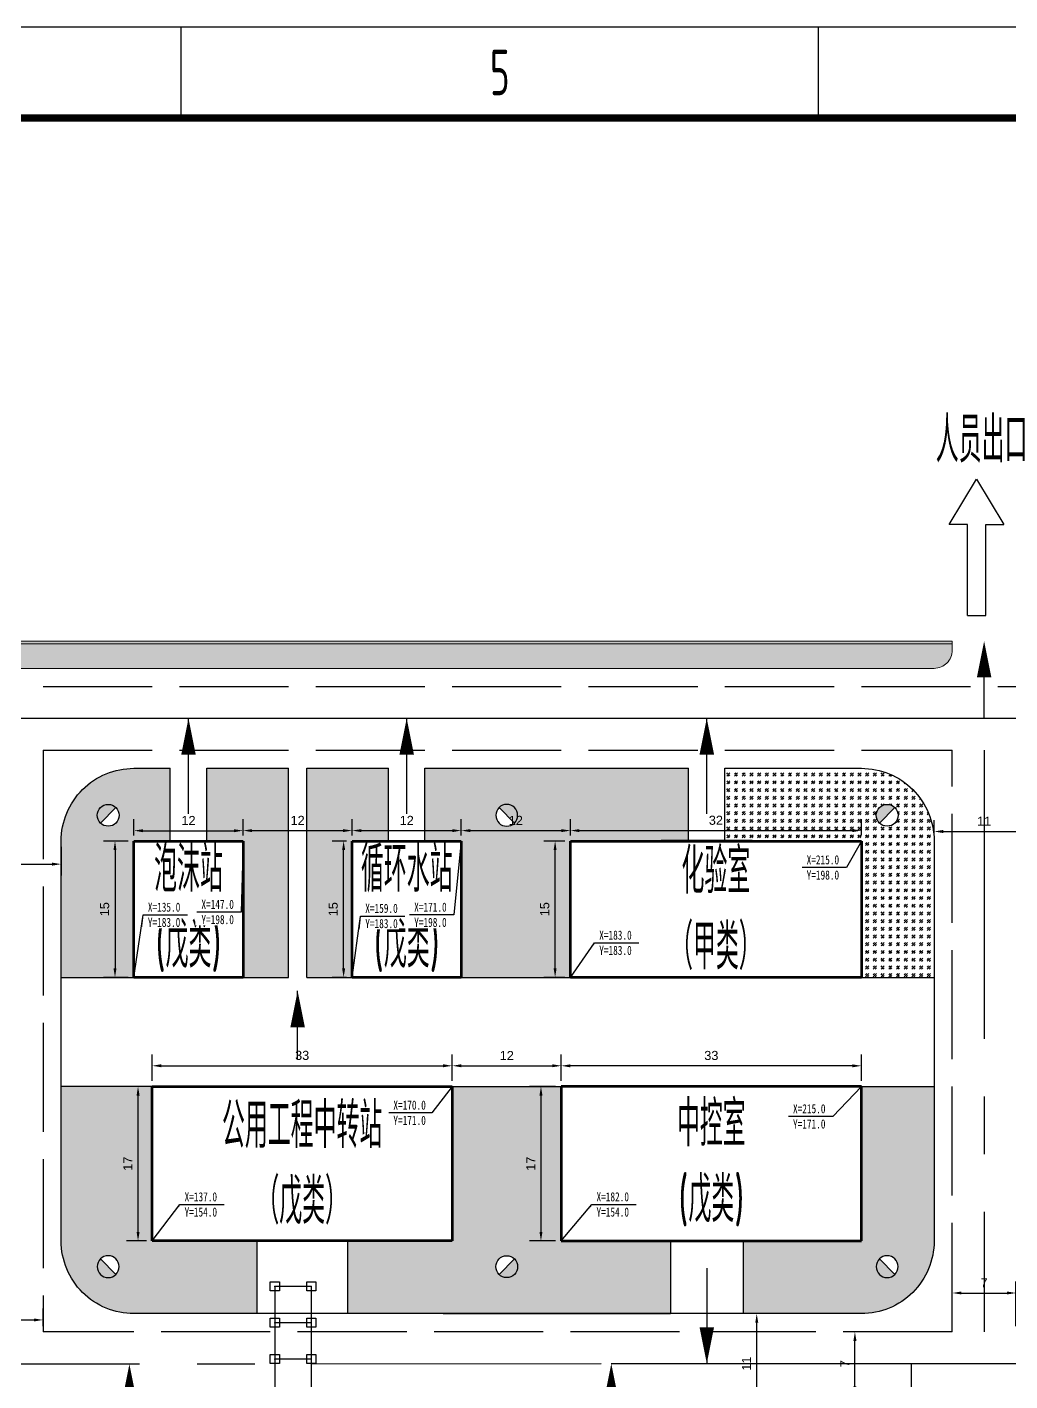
# Model space of a CAD drawing. Header units: millimetres. Extents: x 3176 to 4017, y 1682 to 2277.
# Drawn here: x 3439.4 to 3547.5, y 2127.8 to 2276.7 of the extents above; entities that cross this region are included whole.
import ezdxf

# ---------------------------------------------------------------- set-up
doc = ezdxf.new("R2010")
doc.units = ezdxf.units.MM
doc.linetypes.add('ACAD_ISO02W100', pattern=[15, 12, -3])
doc.linetypes.add('CENTER', pattern=[50.8, 31.75, -6.35, 6.35, -6.35])
for name, color, linetype, lineweight in [('05-建筑外围', 7, 'Continuous', 25), ('1-图框与标题栏', 7, 'Continuous', 25), ('14-消防', 12, 'Continuous', 25), ('15-管廊', 130, 'Continuous', 25), ('19-楼梯 @ 1', 126, 'Continuous', 25), ('2-文本', 7, 'Continuous', 25), ('2-文本 @ 1', 7, 'Continuous', 25), ('21-消防路线', 30, 'Continuous', 25), ('22-通道标记', 241, 'Continuous', 25), ('23-标注', 7, 'Continuous', 25), ('25-坐标2', 7, 'Continuous', 25), ('3-围墙', 140, 'Continuous', 20), ('4-人行道内外沿', 7, 'Continuous', 20), ('5-道路线', 7, 'ACAD_ISO02W100', 25), ('6-道路中心黄线', 50, 'CENTER', 25), ('7-建筑外沿', 7, 'Continuous', 25), ('8-防爆墙', 30, 'Continuous', 80), ('9-建筑设施', 213, 'Continuous', 80)]:
    doc.layers.add(name, color=color, linetype=linetype, lineweight=lineweight)
doc.styles.add('5mm', font='gbenor.shx', dxfattribs={"width": 0.7, "height": 5, "bigfont": 'gbcbig.shx'})
doc.styles.add('Dim_Coord', font='txt', dxfattribs={"width": 0.75})
doc.styles.get("Standard").update_dxf_attribs({"font": 'arial.ttf'})
doc.dimstyles.new('ISO-25', dxfattribs={"dimtxt": 1, "dimasz": 1, "dimexe": 1.25, "dimexo": 0.625, "dimtad": 1, "dimdec": 1, "dimtxsty": 'Standard', "dimcen": 2.5, "dimadec": 0, "dimazin": 0, "dimtfac": 1, "dimtdec": 1, "dimtmove": 0, "dimatfit": 3, "dimfxl": 0, "dimarcsym": 0})
pattern_1 = [(45, (532.95175, 1055.5772), (0.84852814, -9e-17), [0.5, -0.7]), (45, (533.1639, 1055.5772), (0.84852814, -9e-17), [0.2, -1]), (45, (532.95175, 1055.78933), (0.84852814, -9e-17), [0.2, -1])]

# ---------------------------------------------------------------- blocks, each defined once
blk = doc.blocks.new('消防拴')
at = {"layer": '6-道路中心黄线', "true_color": 0x991b1e}
h = blk.add_hatch(color=244, dxfattribs=at)
h.dxf.hatch_style = 1
h.paths.add_polyline_path([(2870.02, 1133.54, 0.668179), (2867.97, 1132.69, 0.198912), (2868.32, 1131.84)])
at = {"layer": '14-消防'}
blk.add_line((2868.32, 1131.84), (2870.02, 1133.54), dxfattribs=at)
blk.add_circle((2869.17, 1132.69), 1.2, dxfattribs=at)
blk = doc.blocks.new('*D8')
at = {"layer": '23-标注', "color": 0, "lineweight": -2, "transparency": 16777216}
for p, q in [((3451.19, 2187.79), (3451.19, 2189.56)), ((3452.19, 2188.31), (3462.19, 2188.31)), ((3463.19, 2187.79), (3463.19, 2189.56))]:
    blk.add_line(p, q, dxfattribs=at)
at = {"layer": '23-标注', "color": 0, "transparency": 16777216}
for points in [[(3452.19, 2188.47), (3452.19, 2188.14), (3451.19, 2188.31)], [(3462.19, 2188.47), (3462.19, 2188.14), (3463.19, 2188.31)]]:
    blk.add_solid(points, dxfattribs=at)
at = {"layer": 'Defpoints', "color": 0, "transparency": 16777216}
for p in [(3463.19, 2188.31), (3451.19, 2187.17), (3463.19, 2187.17)]:
    blk.add_point(p, dxfattribs=at)
at = {"layer": '23-标注', "color": 0, "transparency": 16777216, "insert": (3457.19, 2189.43), "char_height": 1, "attachment_point": 5}
blk.add_mtext('12', dxfattribs=at)
blk = doc.blocks.new('*D9')
at = {"layer": '23-标注', "color": 0, "lineweight": -2, "transparency": 16777216}
for p, q in [((3450.56, 2187.17), (3447.86, 2187.17)), ((3449.11, 2186.17), (3449.11, 2173.17)), ((3450.56, 2172.17), (3447.86, 2172.17))]:
    blk.add_line(p, q, dxfattribs=at)
at = {"layer": '23-标注', "color": 0, "transparency": 16777216}
for points in [[(3448.94, 2186.17), (3449.27, 2186.17), (3449.11, 2187.17)], [(3448.94, 2173.17), (3449.27, 2173.17), (3449.11, 2172.17)]]:
    blk.add_solid(points, dxfattribs=at)
at = {"layer": 'Defpoints', "color": 0, "transparency": 16777216}
for p in [(3451.19, 2187.17), (3449.11, 2172.17), (3451.19, 2172.17)]:
    blk.add_point(p, dxfattribs=at)
at = {"layer": '23-标注', "color": 0, "transparency": 16777216, "insert": (3447.97, 2179.67), "char_height": 1, "attachment_point": 5, "rotation": 90}
blk.add_mtext('15', dxfattribs=at)
blk = doc.blocks.new('*D10')
at = {"layer": '23-标注', "color": 0, "lineweight": -2, "transparency": 16777216}
for p, q in [((3475.19, 2187.79), (3475.19, 2189.57)), ((3476.19, 2188.32), (3486.19, 2188.32)), ((3487.19, 2187.79), (3487.19, 2189.57))]:
    blk.add_line(p, q, dxfattribs=at)
at = {"layer": '23-标注', "color": 0, "transparency": 16777216}
for points in [[(3476.19, 2188.48), (3476.19, 2188.15), (3475.19, 2188.32)], [(3486.19, 2188.48), (3486.19, 2188.15), (3487.19, 2188.32)]]:
    blk.add_solid(points, dxfattribs=at)
at = {"layer": 'Defpoints', "color": 0, "transparency": 16777216}
for p in [(3487.19, 2188.32), (3475.19, 2187.17), (3487.19, 2187.17)]:
    blk.add_point(p, dxfattribs=at)
at = {"layer": '23-标注', "color": 0, "transparency": 16777216, "insert": (3481.19, 2189.44), "char_height": 1, "attachment_point": 5}
blk.add_mtext('12', dxfattribs=at)
blk = doc.blocks.new('*D11')
at = {"layer": '23-标注', "color": 0, "lineweight": -2, "transparency": 16777216}
for p, q in [((3474.56, 2187.17), (3473, 2187.17)), ((3474.25, 2173.17), (3474.25, 2186.17)), ((3474.56, 2172.17), (3473, 2172.17))]:
    blk.add_line(p, q, dxfattribs=at)
at = {"layer": '23-标注', "color": 0, "transparency": 16777216}
for points in [[(3474.08, 2186.17), (3474.42, 2186.17), (3474.25, 2187.17)], [(3474.08, 2173.17), (3474.42, 2173.17), (3474.25, 2172.17)]]:
    blk.add_solid(points, dxfattribs=at)
at = {"layer": 'Defpoints', "color": 0, "transparency": 16777216}
for p in [(3474.25, 2187.17), (3475.19, 2187.17), (3475.19, 2172.17)]:
    blk.add_point(p, dxfattribs=at)
at = {"layer": '23-标注', "color": 0, "transparency": 16777216, "insert": (3473.11, 2179.67), "char_height": 1, "attachment_point": 5, "rotation": 90}
blk.add_mtext('15', dxfattribs=at)
blk = doc.blocks.new('*D12')
at = {"layer": '23-标注', "color": 0, "lineweight": -2, "transparency": 16777216}
for p, q in [((3499.19, 2187.79), (3499.19, 2189.57)), ((3500.19, 2188.32), (3530.19, 2188.32)), ((3531.19, 2187.79), (3531.19, 2189.57))]:
    blk.add_line(p, q, dxfattribs=at)
at = {"layer": '23-标注', "color": 0, "transparency": 16777216}
for points in [[(3500.19, 2188.48), (3500.19, 2188.15), (3499.19, 2188.32)], [(3530.19, 2188.48), (3530.19, 2188.15), (3531.19, 2188.32)]]:
    blk.add_solid(points, dxfattribs=at)
at = {"layer": 'Defpoints', "color": 0, "transparency": 16777216}
for p in [(3531.19, 2188.32), (3499.19, 2187.17), (3531.19, 2187.17)]:
    blk.add_point(p, dxfattribs=at)
at = {"layer": '23-标注', "color": 0, "transparency": 16777216, "insert": (3515.19, 2189.45), "char_height": 1, "attachment_point": 5}
blk.add_mtext('32', dxfattribs=at)
blk = doc.blocks.new('*D13')
at = {"layer": '23-标注', "color": 0, "lineweight": -2, "transparency": 16777216}
for p, q in [((3498.56, 2187.17), (3496.26, 2187.17)), ((3497.51, 2173.17), (3497.51, 2186.17)), ((3498.56, 2172.17), (3496.26, 2172.17))]:
    blk.add_line(p, q, dxfattribs=at)
at = {"layer": '23-标注', "color": 0, "transparency": 16777216}
for points in [[(3497.34, 2186.17), (3497.67, 2186.17), (3497.51, 2187.17)], [(3497.34, 2173.17), (3497.67, 2173.17), (3497.51, 2172.17)]]:
    blk.add_solid(points, dxfattribs=at)
at = {"layer": 'Defpoints', "color": 0, "transparency": 16777216}
for p in [(3497.51, 2187.17), (3499.19, 2187.17), (3499.19, 2172.17)]:
    blk.add_point(p, dxfattribs=at)
at = {"layer": '23-标注', "color": 0, "transparency": 16777216, "insert": (3496.37, 2179.67), "char_height": 1, "attachment_point": 5, "rotation": 90}
blk.add_mtext('15', dxfattribs=at)
blk = doc.blocks.new('*D14')
at = {"layer": '23-标注', "color": 0, "lineweight": -2, "transparency": 16777216}
for p, q in [((3498.19, 2160.79), (3498.19, 2163.69)), ((3531.19, 2160.79), (3531.19, 2163.69)), ((3530.19, 2162.44), (3499.19, 2162.44))]:
    blk.add_line(p, q, dxfattribs=at)
at = {"layer": '23-标注', "color": 0, "transparency": 16777216}
for points in [[(3499.19, 2162.6), (3499.19, 2162.27), (3498.19, 2162.44)], [(3530.19, 2162.6), (3530.19, 2162.27), (3531.19, 2162.44)]]:
    blk.add_solid(points, dxfattribs=at)
at = {"layer": 'Defpoints', "color": 0, "transparency": 16777216}
for p in [(3498.19, 2162.44), (3498.19, 2160.17), (3531.19, 2160.17)]:
    blk.add_point(p, dxfattribs=at)
at = {"layer": '23-标注', "color": 0, "transparency": 16777216, "insert": (3514.69, 2163.57), "char_height": 1, "attachment_point": 5}
blk.add_mtext('33', dxfattribs=at)
blk = doc.blocks.new('*D15')
at = {"layer": '23-标注', "color": 0, "lineweight": -2, "transparency": 16777216}
for p, q in [((3453.19, 2160.79), (3453.19, 2163.69)), ((3486.19, 2160.79), (3486.19, 2163.69)), ((3454.19, 2162.44), (3485.19, 2162.44))]:
    blk.add_line(p, q, dxfattribs=at)
at = {"layer": '23-标注', "color": 0, "transparency": 16777216}
for points in [[(3454.19, 2162.61), (3454.19, 2162.28), (3453.19, 2162.44)], [(3485.19, 2162.61), (3485.19, 2162.28), (3486.19, 2162.44)]]:
    blk.add_solid(points, dxfattribs=at)
at = {"layer": 'Defpoints', "color": 0, "transparency": 16777216}
for p in [(3486.19, 2162.44), (3453.19, 2160.17), (3486.19, 2160.17)]:
    blk.add_point(p, dxfattribs=at)
at = {"layer": '23-标注', "color": 0, "transparency": 16777216, "insert": (3469.69, 2163.58), "char_height": 1, "attachment_point": 5}
blk.add_mtext('33', dxfattribs=at)
blk = doc.blocks.new('*D16')
at = {"layer": '23-标注', "color": 0, "lineweight": -2, "transparency": 16777216}
for p, q in [((3497.56, 2160.17), (3494.7, 2160.17)), ((3495.95, 2159.17), (3495.95, 2144.17)), ((3497.56, 2143.17), (3494.7, 2143.17))]:
    blk.add_line(p, q, dxfattribs=at)
at = {"layer": '23-标注', "color": 0, "transparency": 16777216}
for points in [[(3495.79, 2159.17), (3496.12, 2159.17), (3495.95, 2160.17)], [(3495.79, 2144.17), (3496.12, 2144.17), (3495.95, 2143.17)]]:
    blk.add_solid(points, dxfattribs=at)
at = {"layer": 'Defpoints', "color": 0, "transparency": 16777216}
for p in [(3498.19, 2160.17), (3495.95, 2143.17), (3498.19, 2143.17)]:
    blk.add_point(p, dxfattribs=at)
at = {"layer": '23-标注', "color": 0, "transparency": 16777216, "insert": (3494.83, 2151.67), "char_height": 1, "attachment_point": 5, "rotation": 90}
blk.add_mtext('17', dxfattribs=at)
blk = doc.blocks.new('*D17')
at = {"layer": '23-标注', "color": 0, "lineweight": -2, "transparency": 16777216}
for p, q in [((3452.56, 2160.17), (3450.39, 2160.17)), ((3451.64, 2144.17), (3451.64, 2159.17)), ((3452.56, 2143.17), (3450.39, 2143.17))]:
    blk.add_line(p, q, dxfattribs=at)
at = {"layer": '23-标注', "color": 0, "transparency": 16777216}
for points in [[(3451.48, 2159.17), (3451.81, 2159.17), (3451.64, 2160.17)], [(3451.48, 2144.17), (3451.81, 2144.17), (3451.64, 2143.17)]]:
    blk.add_solid(points, dxfattribs=at)
at = {"layer": 'Defpoints', "color": 0, "transparency": 16777216}
for p in [(3451.64, 2160.17), (3453.19, 2160.17), (3453.19, 2143.17)]:
    blk.add_point(p, dxfattribs=at)
at = {"layer": '23-标注', "color": 0, "transparency": 16777216, "insert": (3450.52, 2151.67), "char_height": 1, "attachment_point": 5, "rotation": 90}
blk.add_mtext('17', dxfattribs=at)
blk = doc.blocks.new('*D50')
at = {"layer": '23-标注', "color": 0, "lineweight": -2, "transparency": 16777216}
for p, q in [((3432.19, 2186.54), (3432.19, 2183.38)), ((3443.19, 2186.54), (3443.19, 2183.38)), ((3433.19, 2184.63), (3442.19, 2184.63))]:
    blk.add_line(p, q, dxfattribs=at)
at = {"layer": '23-标注', "color": 0, "transparency": 16777216}
for points in [[(3433.19, 2184.79), (3433.19, 2184.46), (3432.19, 2184.63)], [(3442.19, 2184.79), (3442.19, 2184.46), (3443.19, 2184.63)]]:
    blk.add_solid(points, dxfattribs=at)
at = {"layer": 'Defpoints', "color": 0, "transparency": 16777216}
for p in [(3432.19, 2187.17), (3443.19, 2187.17), (3443.19, 2184.63)]:
    blk.add_point(p, dxfattribs=at)
at = {"layer": '23-标注', "color": 0, "transparency": 16777216, "insert": (3437.69, 2185.75), "char_height": 1, "attachment_point": 5}
blk.add_mtext('11', dxfattribs=at)
blk = doc.blocks.new('*D51')
at = {"layer": '23-标注', "color": 0, "lineweight": -2, "transparency": 16777216}
for p, q in [((3434.19, 2133.79), (3434.19, 2135.73)), ((3441.19, 2133.79), (3441.19, 2135.73)), ((3435.19, 2134.48), (3440.19, 2134.48))]:
    blk.add_line(p, q, dxfattribs=at)
at = {"layer": '23-标注', "color": 0, "transparency": 16777216}
for points in [[(3435.19, 2134.64), (3435.19, 2134.31), (3434.19, 2134.48)], [(3440.19, 2134.64), (3440.19, 2134.31), (3441.19, 2134.48)]]:
    blk.add_solid(points, dxfattribs=at)
at = {"layer": 'Defpoints', "color": 0, "transparency": 16777216}
for p in [(3434.19, 2133.17), (3441.19, 2134.48), (3441.19, 2133.17)]:
    blk.add_point(p, dxfattribs=at)
at = {"layer": '23-标注', "color": 0, "transparency": 16777216, "insert": (3437.69, 2135.6), "char_height": 1, "attachment_point": 5}
blk.add_mtext('7', dxfattribs=at)
blk = doc.blocks.new('*D52')
at = {"layer": '23-标注', "color": 0, "lineweight": -2, "transparency": 16777216}
for p, q in [((3539.19, 2187.79), (3539.19, 2189.47)), ((3540.19, 2188.22), (3549.19, 2188.22)), ((3550.19, 2187.79), (3550.19, 2189.47))]:
    blk.add_line(p, q, dxfattribs=at)
at = {"layer": '23-标注', "color": 0, "transparency": 16777216}
for points in [[(3540.19, 2188.39), (3540.19, 2188.05), (3539.19, 2188.22)], [(3549.19, 2188.39), (3549.19, 2188.05), (3550.19, 2188.22)]]:
    blk.add_solid(points, dxfattribs=at)
at = {"layer": 'Defpoints', "color": 0, "transparency": 16777216}
for p in [(3550.19, 2188.22), (3539.19, 2187.17), (3550.19, 2187.17)]:
    blk.add_point(p, dxfattribs=at)
at = {"layer": '23-标注', "color": 0, "transparency": 16777216, "insert": (3544.69, 2189.35), "char_height": 1, "attachment_point": 5}
blk.add_mtext('11', dxfattribs=at)
blk = doc.blocks.new('*D53')
at = {"layer": '23-标注', "color": 0, "lineweight": -2, "transparency": 16777216}
for p, q in [((3541.19, 2133.79), (3541.19, 2138.69)), ((3548.19, 2133.79), (3548.19, 2138.69)), ((3542.19, 2137.44), (3547.19, 2137.44))]:
    blk.add_line(p, q, dxfattribs=at)
at = {"layer": '23-标注', "color": 0, "transparency": 16777216}
for points in [[(3542.19, 2137.61), (3542.19, 2137.28), (3541.19, 2137.44)], [(3547.19, 2137.61), (3547.19, 2137.28), (3548.19, 2137.44)]]:
    blk.add_solid(points, dxfattribs=at)
at = {"layer": 'Defpoints', "color": 0, "transparency": 16777216}
for p in [(3548.19, 2137.44), (3541.19, 2133.17), (3548.19, 2133.17)]:
    blk.add_point(p, dxfattribs=at)
at = {"layer": '23-标注', "color": 0, "transparency": 16777216, "insert": (3544.69, 2138.57), "char_height": 1, "attachment_point": 5}
blk.add_mtext('7', dxfattribs=at)
blk = doc.blocks.new('*D56')
at = {"layer": '23-标注', "color": 0, "lineweight": -2, "transparency": 16777216}
for p, q in [((3532.56, 2133.17), (3529.23, 2133.17)), ((3530.48, 2127.17), (3530.48, 2132.17)), ((3532.56, 2126.17), (3529.23, 2126.17))]:
    blk.add_line(p, q, dxfattribs=at)
at = {"layer": '23-标注', "color": 0, "transparency": 16777216}
for points in [[(3530.31, 2132.17), (3530.65, 2132.17), (3530.48, 2133.17)], [(3530.31, 2127.17), (3530.65, 2127.17), (3530.48, 2126.17)]]:
    blk.add_solid(points, dxfattribs=at)
at = {"layer": 'Defpoints', "color": 0, "transparency": 16777216}
for p in [(3530.48, 2133.17), (3533.19, 2133.17), (3533.19, 2126.17)]:
    blk.add_point(p, dxfattribs=at)
at = {"layer": '23-标注', "color": 0, "transparency": 16777216, "insert": (3529.36, 2129.67), "char_height": 1, "attachment_point": 5, "rotation": 90}
blk.add_mtext('7', dxfattribs=at)
blk = doc.blocks.new('*D57')
at = {"layer": '23-标注', "color": 0, "lineweight": -2, "transparency": 16777216}
for p, q in [((3522.78, 2135.17), (3518.43, 2135.17)), ((3519.68, 2125.17), (3519.68, 2134.17)), ((3522.78, 2124.17), (3518.43, 2124.17))]:
    blk.add_line(p, q, dxfattribs=at)
at = {"layer": '23-标注', "color": 0, "transparency": 16777216}
for points in [[(3519.52, 2134.17), (3519.85, 2134.17), (3519.68, 2135.17)], [(3519.52, 2125.17), (3519.85, 2125.17), (3519.68, 2124.17)]]:
    blk.add_solid(points, dxfattribs=at)
at = {"layer": 'Defpoints', "color": 0, "transparency": 16777216}
for p in [(3519.68, 2135.17), (3523.41, 2135.17), (3523.41, 2124.17)]:
    blk.add_point(p, dxfattribs=at)
at = {"layer": '23-标注', "color": 0, "transparency": 16777216, "insert": (3518.56, 2129.67), "char_height": 1, "attachment_point": 5, "rotation": 90}
blk.add_mtext('11', dxfattribs=at)
blk = doc.blocks.new('*D77')
at = {"layer": '23-标注', "color": 0, "lineweight": -2, "transparency": 16777216}
for p, q in [((3486.19, 2160.79), (3486.19, 2163.69)), ((3498.19, 2160.79), (3498.19, 2163.69)), ((3487.19, 2162.44), (3497.19, 2162.44))]:
    blk.add_line(p, q, dxfattribs=at)
at = {"layer": '23-标注', "color": 0, "transparency": 16777216}
for points in [[(3487.19, 2162.61), (3487.19, 2162.28), (3486.19, 2162.44)], [(3497.19, 2162.61), (3497.19, 2162.28), (3498.19, 2162.44)]]:
    blk.add_solid(points, dxfattribs=at)
at = {"layer": 'Defpoints', "color": 0, "transparency": 16777216}
for p in [(3498.19, 2162.44), (3486.19, 2160.17), (3498.19, 2160.17)]:
    blk.add_point(p, dxfattribs=at)
at = {"layer": '23-标注', "color": 0, "transparency": 16777216, "insert": (3492.19, 2163.57), "char_height": 1, "attachment_point": 5}
blk.add_mtext('12', dxfattribs=at)
blk = doc.blocks.new('*D78')
at = {"layer": '23-标注', "color": 0, "lineweight": -2, "transparency": 16777216}
for p, q in [((3463.19, 2187.79), (3463.19, 2189.57)), ((3464.19, 2188.32), (3474.19, 2188.32)), ((3475.19, 2187.79), (3475.19, 2189.57))]:
    blk.add_line(p, q, dxfattribs=at)
at = {"layer": '23-标注', "color": 0, "transparency": 16777216}
for points in [[(3464.19, 2188.48), (3464.19, 2188.15), (3463.19, 2188.32)], [(3474.19, 2188.48), (3474.19, 2188.15), (3475.19, 2188.32)]]:
    blk.add_solid(points, dxfattribs=at)
at = {"layer": 'Defpoints', "color": 0, "transparency": 16777216}
for p in [(3475.19, 2188.32), (3463.19, 2187.17), (3475.19, 2187.17)]:
    blk.add_point(p, dxfattribs=at)
at = {"layer": '23-标注', "color": 0, "transparency": 16777216, "insert": (3469.19, 2189.44), "char_height": 1, "attachment_point": 5}
blk.add_mtext('12', dxfattribs=at)
blk = doc.blocks.new('*D79')
at = {"layer": '23-标注', "color": 0, "lineweight": -2, "transparency": 16777216}
for p, q in [((3487.19, 2187.79), (3487.19, 2189.57)), ((3488.19, 2188.32), (3498.19, 2188.32)), ((3499.19, 2187.79), (3499.19, 2189.57))]:
    blk.add_line(p, q, dxfattribs=at)
at = {"layer": '23-标注', "color": 0, "transparency": 16777216}
for points in [[(3488.19, 2188.48), (3488.19, 2188.15), (3487.19, 2188.32)], [(3498.19, 2188.48), (3498.19, 2188.15), (3499.19, 2188.32)]]:
    blk.add_solid(points, dxfattribs=at)
at = {"layer": 'Defpoints', "color": 0, "transparency": 16777216}
for p in [(3499.19, 2188.32), (3487.19, 2187.17), (3499.19, 2187.17)]:
    blk.add_point(p, dxfattribs=at)
at = {"layer": '23-标注', "color": 0, "transparency": 16777216, "insert": (3493.19, 2189.44), "char_height": 1, "attachment_point": 5}
blk.add_mtext('12', dxfattribs=at)
blk = doc.blocks.new('*U154')
at = {"insert": (0, 0.33), "char_height": 1, "attachment_point": 7, "style": 'Dim_Coord', "bg_fill": 3, "box_fill_scale": 1.15, "bg_fill_color": 256, "bg_fill_transparency": 0}
blk.add_mtext(' X=183.0', dxfattribs=at)
at = {"insert": (0, -0.33), "char_height": 1, "attachment_point": 1, "style": 'Dim_Coord', "bg_fill": 3, "box_fill_scale": 1.15, "bg_fill_color": 256, "bg_fill_transparency": 0}
blk.add_mtext(' Y=183.0', dxfattribs=at)
at = {"color": 0}
blk.add_line((0, 0), (4.88, 0), dxfattribs=at)
blk = doc.blocks.new('*U155')
at = {"insert": (-4.88, 0.33), "char_height": 1, "attachment_point": 7, "style": 'Dim_Coord', "bg_fill": 3, "box_fill_scale": 1.15, "bg_fill_color": 256, "bg_fill_transparency": 0}
blk.add_mtext(' X=215.0', dxfattribs=at)
at = {"insert": (-4.88, -0.33), "char_height": 1, "attachment_point": 1, "style": 'Dim_Coord', "bg_fill": 3, "box_fill_scale": 1.15, "bg_fill_color": 256, "bg_fill_transparency": 0}
blk.add_mtext(' Y=198.0', dxfattribs=at)
at = {"color": 0}
blk.add_line((0, 0), (-4.88, 0), dxfattribs=at)
blk = doc.blocks.new('*U156')
at = {"insert": (0, 0.33), "char_height": 1, "attachment_point": 7, "style": 'Dim_Coord', "bg_fill": 3, "box_fill_scale": 1.15, "bg_fill_color": 256, "bg_fill_transparency": 0}
blk.add_mtext(' X=182.0', dxfattribs=at)
at = {"insert": (0, -0.33), "char_height": 1, "attachment_point": 1, "style": 'Dim_Coord', "bg_fill": 3, "box_fill_scale": 1.15, "bg_fill_color": 256, "bg_fill_transparency": 0}
blk.add_mtext(' Y=154.0', dxfattribs=at)
at = {"color": 0}
blk.add_line((0, 0), (4.88, 0), dxfattribs=at)
blk = doc.blocks.new('*U157')
at = {"insert": (-4.88, 0.33), "char_height": 1, "attachment_point": 7, "style": 'Dim_Coord', "bg_fill": 3, "box_fill_scale": 1.15, "bg_fill_color": 256, "bg_fill_transparency": 0}
blk.add_mtext(' X=215.0', dxfattribs=at)
at = {"insert": (-4.88, -0.33), "char_height": 1, "attachment_point": 1, "style": 'Dim_Coord', "bg_fill": 3, "box_fill_scale": 1.15, "bg_fill_color": 256, "bg_fill_transparency": 0}
blk.add_mtext(' Y=171.0', dxfattribs=at)
at = {"color": 0}
blk.add_line((0, 0), (-4.88, 0), dxfattribs=at)
blk = doc.blocks.new('*U158')
at = {"insert": (0, 0.33), "char_height": 1, "attachment_point": 7, "style": 'Dim_Coord', "bg_fill": 3, "box_fill_scale": 1.15, "bg_fill_color": 256, "bg_fill_transparency": 0}
blk.add_mtext(' X=137.0', dxfattribs=at)
at = {"insert": (0, -0.33), "char_height": 1, "attachment_point": 1, "style": 'Dim_Coord', "bg_fill": 3, "box_fill_scale": 1.15, "bg_fill_color": 256, "bg_fill_transparency": 0}
blk.add_mtext(' Y=154.0', dxfattribs=at)
at = {"color": 0}
blk.add_line((0, 0), (4.88, 0), dxfattribs=at)
blk = doc.blocks.new('*U159')
at = {"insert": (-4.74, 0.33), "char_height": 1, "attachment_point": 7, "style": 'Dim_Coord', "bg_fill": 3, "box_fill_scale": 1.15, "bg_fill_color": 256, "bg_fill_transparency": 0}
blk.add_mtext(' X=170.0', dxfattribs=at)
at = {"insert": (-4.74, -0.33), "char_height": 1, "attachment_point": 1, "style": 'Dim_Coord', "bg_fill": 3, "box_fill_scale": 1.15, "bg_fill_color": 256, "bg_fill_transparency": 0}
blk.add_mtext(' Y=171.0', dxfattribs=at)
at = {"color": 0}
blk.add_line((0, 0), (-4.74, 0), dxfattribs=at)
blk = doc.blocks.new('*U160')
at = {"insert": (0, 0.33), "char_height": 1, "attachment_point": 7, "style": 'Dim_Coord', "bg_fill": 3, "box_fill_scale": 1.15, "bg_fill_color": 256, "bg_fill_transparency": 0}
blk.add_mtext(' X=135.0', dxfattribs=at)
at = {"insert": (0, -0.33), "char_height": 1, "attachment_point": 1, "style": 'Dim_Coord', "bg_fill": 3, "box_fill_scale": 1.15, "bg_fill_color": 256, "bg_fill_transparency": 0}
blk.add_mtext(' Y=183.0', dxfattribs=at)
at = {"color": 0}
blk.add_line((0, 0), (4.88, 0), dxfattribs=at)
blk = doc.blocks.new('*U161')
at = {"insert": (-4.88, 0.33), "char_height": 1, "attachment_point": 7, "style": 'Dim_Coord', "bg_fill": 3, "box_fill_scale": 1.15, "bg_fill_color": 256, "bg_fill_transparency": 0}
blk.add_mtext(' X=147.0', dxfattribs=at)
at = {"insert": (-4.88, -0.33), "char_height": 1, "attachment_point": 1, "style": 'Dim_Coord', "bg_fill": 3, "box_fill_scale": 1.15, "bg_fill_color": 256, "bg_fill_transparency": 0}
blk.add_mtext(' Y=198.0', dxfattribs=at)
at = {"color": 0}
blk.add_line((0, 0), (-4.88, 0), dxfattribs=at)
blk = doc.blocks.new('*U162')
at = {"insert": (0, 0.33), "char_height": 1, "attachment_point": 7, "style": 'Dim_Coord', "bg_fill": 3, "box_fill_scale": 1.15, "bg_fill_color": 256, "bg_fill_transparency": 0}
blk.add_mtext(' X=159.0', dxfattribs=at)
at = {"insert": (0, -0.33), "char_height": 1, "attachment_point": 1, "style": 'Dim_Coord', "bg_fill": 3, "box_fill_scale": 1.15, "bg_fill_color": 256, "bg_fill_transparency": 0}
blk.add_mtext(' Y=183.0', dxfattribs=at)
at = {"color": 0}
blk.add_line((0, 0), (4.88, 0), dxfattribs=at)
blk = doc.blocks.new('*U163')
at = {"insert": (-4.88, 0.33), "char_height": 1, "attachment_point": 7, "style": 'Dim_Coord', "bg_fill": 3, "box_fill_scale": 1.15, "bg_fill_color": 256, "bg_fill_transparency": 0}
blk.add_mtext(' X=171.0', dxfattribs=at)
at = {"insert": (-4.88, -0.33), "char_height": 1, "attachment_point": 1, "style": 'Dim_Coord', "bg_fill": 3, "box_fill_scale": 1.15, "bg_fill_color": 256, "bg_fill_transparency": 0}
blk.add_mtext(' Y=198.0', dxfattribs=at)
at = {"color": 0}
blk.add_line((0, 0), (-4.88, 0), dxfattribs=at)

msp = doc.modelspace()

# ---------------------------------------------------------------- hatches: boundary and pattern name
at = {"layer": '05-建筑外围'}
h = msp.add_hatch(dxfattribs=at)
h.set_pattern_fill('AR-BRSTD', color=5, scale=0.001)
h.set_pattern_definition([(0, (532.95175, 1055.5772), (0, 0.0677418), []), (90, (532.95175, 1055.5772), (-0.1016, 0.0677418), [0.0677418, -0.0677418])])
h.paths.add_polyline_path([(3385.19, 2209.17), (3541.19, 2209.17), (3541.19, 2208.87), (3385.19, 2208.87)])
at = {"layer": '05-建筑外围', "true_color": 0x58ba48}
h = msp.add_hatch(dxfattribs=at)
h.set_pattern_fill('GOST_GLASS', color=85, scale=0.1)
h.set_pattern_definition(pattern_1)
edge = h.paths.add_edge_path()
edge.add_line((3385.19, 2208.87), (3385.19, 2208.17))
edge.add_arc((3387.19, 2208.17), 2, 180, 270)
edge.add_line((3387.19, 2206.17), (3539.19, 2206.17))
edge.add_arc((3539.19, 2208.17), 2, 270, 360)
edge.add_line((3541.19, 2208.17), (3541.19, 2208.87))
edge.add_line((3541.19, 2208.87), (3385.19, 2208.87))
h = msp.add_hatch(dxfattribs=at)
h.set_pattern_fill('GOST_GLASS', color=85, scale=0.1)
h.set_pattern_definition(pattern_1)
h.paths.add_polyline_path([(3539.19, 2143.17), (3539.19, 2160.17), (3531.19, 2160.17), (3531.19, 2143.17), (3518.19, 2143.17), (3518.19, 2135.17), (3531.19, 2135.17, 0.414214)])
h.paths.add_polyline_path([(3532.82, 2140.34, -1), (3535.22, 2140.34, -1)], flags=16)
h.paths.add_polyline_path([(3498.19, 2160.17), (3486.19, 2160.17), (3486.19, 2143.17), (3474.69, 2143.17), (3474.69, 2135.17), (3510.19, 2135.17), (3510.19, 2143.17), (3498.19, 2143.17)])
h.paths.add_polyline_path([(3493.39, 2140.34, -1), (3490.99, 2140.34, -1)], flags=16)
h.paths.add_polyline_path([(3453.19, 2160.17), (3443.19, 2160.17), (3443.19, 2143.17, 0.414214), (3451.19, 2135.17), (3464.69, 2135.17), (3464.69, 2143.17), (3453.19, 2143.17)])
h.paths.add_polyline_path([(3449.56, 2140.34, -1), (3447.16, 2140.34, -1)], flags=16)
at = {"layer": '7-建筑外沿', "true_color": 0x58ba48}
h = msp.add_hatch(dxfattribs=at)
h.set_pattern_fill('GOST_GLASS', color=85, scale=0.1)
h.set_pattern_definition(pattern_1)
h.paths.add_polyline_path([(3468.19, 2195.17), (3459.19, 2195.17), (3459.19, 2187.17), (3463.19, 2187.17), (3463.19, 2172.17), (3468.19, 2172.17)])
h.paths.add_polyline_path([(3470.19, 2195.17), (3470.19, 2172.17), (3475.19, 2172.17), (3475.19, 2187.17), (3479.19, 2187.17), (3479.19, 2195.17)])
h.paths.add_polyline_path([(3499.19, 2187.17), (3512.19, 2187.17), (3512.19, 2195.17), (3483.19, 2195.17), (3483.19, 2187.17), (3487.19, 2187.17), (3487.19, 2172.17), (3499.19, 2172.17)])
h.paths.add_polyline_path([(3490.99, 2190, -1), (3493.39, 2190, -1)], flags=16)
h.paths.add_polyline_path([(3455.19, 2195.17), (3451.19, 2195.17, 0.414214), (3443.19, 2187.17), (3443.19, 2172.17), (3451.19, 2172.17), (3451.19, 2187.17), (3455.19, 2187.17)])
h.paths.add_polyline_path([(3447.16, 2190, -1), (3449.56, 2190, -1)], flags=16)
h = msp.add_hatch(dxfattribs=at)
h.set_pattern_fill('GOST_GLASS', color=85, scale=0.1)
h.set_pattern_definition(pattern_1)
h.paths.add_polyline_path([(3516.19, 2195.17), (3516.19, 2187.17), (3531.19, 2187.17), (3531.19, 2172.17), (3539.19, 2172.17), (3539.19, 2187.17, 0.414214), (3531.19, 2195.17)])
h.paths.add_polyline_path([(3535.22, 2190, -1), (3532.82, 2190, -1)], flags=16)

# ---------------------------------------------------------------- linework, layer by layer
msp.add_line((3474.69, 2143.17), (3474.69, 2135.17))
at = {"layer": '05-建筑外围'}
for p, q in [((3468.19, 2172.17), (3468.19, 2195.17)), ((3470.19, 2172.17), (3470.19, 2195.17)), ((3443.19, 2160.17), (3443.19, 2172.17)), ((3470.19, 2172.17), (3475.19, 2172.17))]:
    msp.add_line(p, q, dxfattribs=at)
at = {"layer": '1-图框与标题栏', "lineweight": 25}
for p, q in [((4017.06, 2276.73), (3176.06, 2276.73)), ((3456.39, 2266.73), (3456.39, 2276.73)), ((3526.48, 2266.73), (3526.48, 2276.73))]:
    msp.add_line(p, q, dxfattribs=at)
at = {"layer": '1-图框与标题栏', "color": 0, "lineweight": 60, "const_width": 0.8}
msp.add_lwpolyline([(3201.06, 1692.73), (4007.06, 1692.73), (4007.06, 2266.73), (3201.06, 2266.73)], close=True, dxfattribs=at)
at = {"layer": '15-管廊'}
for p, q in [((3466.19, 2137.67), (3466.19, 2138.67)), ((3466.19, 2138.67), (3467.19, 2138.67)), ((3467.19, 2137.67), (3466.19, 2137.67)), ((3470.69, 2138.17), (3466.69, 2138.17)), ((3466.69, 2138.17), (3466.69, 2134.17)), ((3467.19, 2138.67), (3467.19, 2137.67)), ((3470.19, 2137.67), (3470.19, 2138.67)), ((3470.19, 2138.67), (3471.19, 2138.67)), ((3471.19, 2137.67), (3470.19, 2137.67)), ((3470.69, 2138.17), (3470.69, 2134.17)), ((3471.19, 2138.67), (3471.19, 2137.67)), ((3466.19, 2133.67), (3466.19, 2134.67)), ((3466.19, 2134.67), (3467.19, 2134.67)), ((3467.19, 2134.67), (3467.19, 2133.67)), ((3470.19, 2133.67), (3470.19, 2134.67)), ((3470.19, 2134.67), (3471.19, 2134.67)), ((3471.19, 2134.67), (3471.19, 2133.67)), ((3467.19, 2133.67), (3466.19, 2133.67)), ((3466.69, 2134.17), (3466.69, 2130.17)), ((3470.69, 2134.17), (3466.69, 2134.17)), ((3466.69, 2134.17), (3466.69, 2130.17)), ((3471.19, 2133.67), (3470.19, 2133.67)), ((3470.69, 2134.17), (3470.69, 2130.17)), ((3470.69, 2134.17), (3470.69, 2130.17)), ((3466.19, 2129.67), (3466.19, 2130.67)), ((3466.19, 2130.67), (3467.19, 2130.67)), ((3470.69, 2130.17), (3466.69, 2130.17)), ((3466.69, 2130.17), (3466.69, 2126.17)), ((3467.19, 2130.67), (3467.19, 2129.67)), ((3470.19, 2129.67), (3470.19, 2130.67)), ((3470.19, 2130.67), (3471.19, 2130.67)), ((3470.69, 2130.17), (3470.69, 2126.17)), ((3471.19, 2130.67), (3471.19, 2129.67)), ((3467.19, 2129.67), (3466.19, 2129.67)), ((3471.19, 2129.67), (3470.19, 2129.67))]:
    msp.add_line(p, q, dxfattribs=at)
for p in [(3466.69, 2138.17), (3466.69, 2138.17), (3470.69, 2138.17), (3470.69, 2138.17), (3466.69, 2134.17), (3466.69, 2134.17), (3470.69, 2134.17), (3470.69, 2134.17), (3466.69, 2130.17), (3466.69, 2130.17), (3470.69, 2130.17), (3470.69, 2130.17)]:
    msp.add_point(p, dxfattribs=at)
at = {"layer": '21-消防路线'}
for p, q in [((3544.69, 2200.67), (3544.69, 2205.17)), ((3457.19, 2190.17), (3457.19, 2200.67)), ((3457.19, 2200.67), (3576.19, 2200.67)), ((3481.19, 2190.17), (3481.19, 2200.67)), ((3514.19, 2190.17), (3514.19, 2200.67)), ((3469.19, 2163.17), (3469.19, 2170.67)), ((3514.19, 2140.17), (3514.19, 2129.67)), ((3503.69, 2129.67), (3612.19, 2129.67)), ((3536.73, 2038.17), (3536.71, 2129.67))]:
    msp.add_line(p, q, dxfattribs=at)
for points in [[(3544.69, 2205.17, 1.6, 0, 0), (3544.69, 2209.17, 0, 0, 0)], [(3457.19, 2196.67, 1.6, 0, 0), (3457.19, 2200.67, 0, 0, 0)], [(3481.19, 2196.67, 1.6, 0, 0), (3481.19, 2200.67, 0, 0, 0)], [(3514.19, 2196.67, 1.6, 0, 0), (3514.19, 2200.67, 0, 0, 0)], [(3469.19, 2166.67, 1.6, 0, 0), (3469.19, 2170.67, 0, 0, 0)], [(3514.19, 2133.67, 1.6, 0, 0), (3514.19, 2129.67, 0, 0, 0)], [(3450.69, 2125.61, 1.6, 0, 0), (3450.69, 2129.61, 0, 0, 0)], [(3503.69, 2125.67, 1.6, 0, 0), (3503.69, 2129.67, 0, 0, 0)]]:
    msp.add_lwpolyline(points, format="xyseb", dxfattribs=at)
at = {"layer": '22-通道标记'}
for p, q in [((3540.86, 2221.98), (3543.86, 2226.98)), ((3543.86, 2226.98), (3546.86, 2221.98)), ((3542.86, 2221.98), (3540.86, 2221.98)), ((3542.86, 2211.98), (3542.86, 2221.98)), ((3544.86, 2211.98), (3544.86, 2221.98)), ((3544.86, 2221.98), (3546.86, 2221.98)), ((3542.86, 2211.98), (3544.86, 2211.98))]:
    msp.add_line(p, q, dxfattribs=at)
at = {"layer": '3-围墙'}
msp.add_line((3541.19, 2209.17), (3541.19, 2208.87), dxfattribs=at)
for points in [[(3385.19, 2209.17), (3541.19, 2209.17)], [(3385.19, 2208.87), (3541.19, 2208.87)]]:
    msp.add_lwpolyline(points, dxfattribs=at)
at = {"layer": '4-人行道内外沿'}
msp.add_lwpolyline([(3385.19, 2208.87), (3385.19, 2208.17, 0.414214), (3387.19, 2206.17), (3539.19, 2206.17, 0.414214), (3541.19, 2208.17), (3541.19, 2208.87)], format="xyb", dxfattribs=at)
at = {"layer": '5-道路线'}
for p, q in [((3441.19, 2197.17), (3441.19, 2133.17)), ((3541.19, 2133.17), (3541.19, 2197.17)), ((3541.19, 2133.17), (3441.19, 2133.17))]:
    msp.add_line(p, q, dxfattribs=at)
msp.add_lwpolyline([(3321.19, 2204.17), (3611.19, 2204.17), (3611.19, 1994.17), (3321.19, 1994.17)], close=True, dxfattribs=at)
msp.add_lwpolyline([(3441.19, 2197.17), (3541.19, 2197.17)], dxfattribs=at)
at = {"layer": '6-道路中心黄线'}
for p, q in [((3544.69, 2197.17), (3544.69, 2133.17)), ((3604.19, 2129.67), (3324.96, 2129.57))]:
    msp.add_line(p, q, dxfattribs=at)
msp.add_lwpolyline([(3324.96, 2200.67), (3607.69, 2200.67), (3607.69, 1997.67), (3324.96, 1997.67)], close=True, dxfattribs=at)
at = {"layer": '7-建筑外沿'}
for p, q in [((3455.19, 2187.17), (3455.19, 2195.17)), ((3459.19, 2187.17), (3459.19, 2195.17)), ((3479.19, 2187.17), (3479.19, 2195.17)), ((3483.19, 2187.17), (3483.19, 2195.17)), ((3512.19, 2187.17), (3512.19, 2195.17)), ((3516.19, 2187.17), (3516.19, 2195.17)), ((3443.19, 2172.17), (3451.19, 2172.17)), ((3463.19, 2172.17), (3468.19, 2172.17)), ((3487.19, 2172.17), (3499.19, 2172.17)), ((3531.19, 2172.17), (3539.19, 2172.17)), ((3453.19, 2160.17), (3443.19, 2160.17)), ((3486.19, 2160.17), (3498.19, 2160.17)), ((3531.19, 2160.17), (3539.19, 2160.17)), ((3464.69, 2143.17), (3464.69, 2135.17)), ((3510.19, 2143.17), (3510.19, 2135.17)), ((3518.19, 2143.17), (3518.19, 2135.17))]:
    msp.add_line(p, q, dxfattribs=at)
msp.add_lwpolyline([(3516.19, 2195.17), (3531.19, 2195.17, -0.414214), (3539.19, 2187.17), (3539.19, 2143.17, -0.414214), (3531.19, 2135.17), (3451.19, 2135.17, -0.414214), (3443.19, 2143.17), (3443.19, 2187.17, -0.414214), (3451.19, 2195.17), (3455.19, 2195.17)], format="xyb", dxfattribs=at)
for points in [[(3459.19, 2195.17), (3468.19, 2195.17)], [(3470.19, 2195.17), (3479.19, 2195.17)], [(3483.19, 2195.17), (3512.19, 2195.17)], [(3485.19, 2135.17), (3510.19, 2135.17)]]:
    msp.add_lwpolyline(points, dxfattribs=at)
at = {"layer": '8-防爆墙'}
for p, q in [((3486.19, 2143.17), (3453.19, 2143.17)), ((3498.19, 2143.17), (3531.19, 2143.17))]:
    msp.add_line(p, q, dxfattribs=at)
at = {"layer": '9-建筑设施'}
for p, q in [((3451.19, 2187.17), (3463.19, 2187.17)), ((3451.19, 2172.17), (3451.19, 2187.17)), ((3463.19, 2187.17), (3463.19, 2187.17)), ((3463.19, 2187.17), (3463.19, 2172.17)), ((3475.19, 2187.17), (3487.19, 2187.17)), ((3475.19, 2172.17), (3475.19, 2187.17)), ((3487.19, 2187.17), (3487.19, 2172.17)), ((3499.19, 2187.17), (3531.19, 2187.17)), ((3499.19, 2172.17), (3499.19, 2187.17)), ((3519.19, 2187.17), (3509.19, 2187.17)), ((3514.19, 2187.17), (3516.19, 2187.17)), ((3531.19, 2187.17), (3531.19, 2172.17)), ((3463.19, 2172.17), (3451.19, 2172.17)), ((3487.19, 2172.17), (3475.19, 2172.17)), ((3531.19, 2172.17), (3499.19, 2172.17)), ((3453.19, 2143.17), (3453.19, 2160.17)), ((3453.19, 2160.17), (3486.19, 2160.17)), ((3486.19, 2160.17), (3486.19, 2143.17)), ((3531.19, 2160.17), (3498.19, 2160.17)), ((3498.19, 2160.17), (3498.19, 2143.17)), ((3531.19, 2143.17), (3531.19, 2160.17))]:
    msp.add_line(p, q, dxfattribs=at)

# ---------------------------------------------------------------- block references
at = {"layer": '6-道路中心黄线'}
for p in [(579.19, 1057.31), (664.85, 1057.31)]:
    msp.add_blockref('消防拴', p, dxfattribs=at)
at = {"layer": '6-道路中心黄线', "xscale": -1}
msp.add_blockref('消防拴', (6361.36, 1057.31), dxfattribs=at)
at = {"layer": '6-道路中心黄线', "xscale": -1, "rotation": 180}
for p in [(579.19, 3273.03), (664.85, 3273.03)]:
    msp.add_blockref('消防拴', p, dxfattribs=at)
at = {"layer": '6-道路中心黄线', "rotation": 180}
msp.add_blockref('消防拴', (6361.36, 3273.03), dxfattribs=at)

# ---------------------------------------------------------------- texts
at = {"layer": '19-楼梯 @ 1', "char_height": 5, "attachment_point": 5, "style": '5mm'}
for s, width, heights, insert in [('{\\C7;泡沫站\\P(戊类)}', 21.1795, [28.69], (3457.19, 2179.67)), ('{\\C7;循环水站\\P(戊类)}', 21.1795, [28.69], (3481.19, 2179.67)), ('{\\C7;化验室\\P（甲类）}', 16.9178, [35.73], (3515.19, 2179.67)), ('{\\C7;公用工程中转站\\P（戊类）}', 18.0601, [35.01], (3469.69, 2151.67)), ('{\\C7;中控室\\P(戊类)}', 21.1795, [28.69], (3514.69, 2151.67))]:
    msp.add_mtext_dynamic_manual_height_columns(s, width=width, gutter_width=12.5, heights=heights, dxfattribs=dict(at, insert=insert))
at = {"layer": '2-文本', "insert": (3491.43, 2271.73), "char_height": 5, "width": 70.0833, "attachment_point": 5, "style": '5mm'}
msp.add_mtext('{\\Fgbenor,gbcbig|c0;5}', dxfattribs=at)
at = {"layer": '2-文本 @ 1', "insert": (3539.37, 2233.82), "char_height": 5, "attachment_point": 1, "style": '5mm'}
msp.add_mtext_dynamic_manual_height_columns('人员出口', width=11.336, gutter_width=35, heights=[0], dxfattribs=at)

# ---------------------------------------------------------------- dimensions: what is measured, and where the dimension line sits
at = {"layer": '23-标注'}
for base, p1, p2, picture, middle in [((3463.19, 2188.31), (3451.19, 2187.17), (3463.19, 2187.17), '*D8', (3457.19, 2189.43)), ((3475.19, 2188.32), (3463.19, 2187.17), (3475.19, 2187.17), '*D78', (3469.19, 2189.44)), ((3487.19, 2188.32), (3475.19, 2187.17), (3487.19, 2187.17), '*D10', (3481.19, 2189.44)), ((3499.19, 2188.32), (3487.19, 2187.17), (3499.19, 2187.17), '*D79', (3493.19, 2189.44)), ((3531.19, 2188.32), (3499.19, 2187.17), (3531.19, 2187.17), '*D12', (3515.19, 2189.45)), ((3550.19, 2188.22), (3539.19, 2187.17), (3550.19, 2187.17), '*D52', (3544.69, 2189.35)), ((3443.19, 2184.63), (3432.19, 2187.17), (3443.19, 2187.17), '*D50', (3437.69, 2185.75)), ((3486.19, 2162.44), (3453.19, 2160.17), (3486.19, 2160.17), '*D15', (3469.69, 2163.58)), ((3498.19, 2162.44), (3486.19, 2160.17), (3498.19, 2160.17), '*D77', (3492.19, 2163.57)), ((3498.19, 2162.44), (3531.19, 2160.17), (3498.19, 2160.17), '*D14', (3514.69, 2163.57)), ((3548.19, 2137.44), (3541.19, 2133.17), (3548.19, 2133.17), '*D53', (3544.69, 2138.57)), ((3441.19, 2134.48), (3434.19, 2133.17), (3441.19, 2133.17), '*D51', (3437.69, 2135.6))]:
    dim = msp.add_linear_dim(base=base, p1=p1, p2=p2, dimstyle='ISO-25', dxfattribs=at)
    dim.commit()
    dim.dimension.update_dxf_attribs({"geometry": picture, "text_midpoint": middle})
for base, p1, p2, picture, middle in [((3449.11, 2172.17), (3451.19, 2187.17), (3451.19, 2172.17), '*D9', (3447.97, 2179.67)), ((3474.25, 2187.17), (3475.19, 2172.17), (3475.19, 2187.17), '*D11', (3473.11, 2179.67)), ((3497.51, 2187.17), (3499.19, 2172.17), (3499.19, 2187.17), '*D13', (3496.37, 2179.67)), ((3451.64, 2160.17), (3453.19, 2143.17), (3453.19, 2160.17), '*D17', (3450.52, 2151.67)), ((3495.95, 2143.17), (3498.19, 2160.17), (3498.19, 2143.17), '*D16', (3494.83, 2151.67)), ((3519.68, 2135.17), (3523.41, 2124.17), (3523.41, 2135.17), '*D57', (3518.56, 2129.67)), ((3530.48, 2133.17), (3533.19, 2126.17), (3533.19, 2133.17), '*D56', (3529.36, 2129.67))]:
    dim = msp.add_linear_dim(base=base, p1=p1, p2=p2, angle=90, dimstyle='ISO-25', dxfattribs=at)
    dim.commit()
    dim.dimension.update_dxf_attribs({"geometry": picture, "text_midpoint": middle})

# ---------------------------------------------------------------- next in the draw order: block references
at = {"layer": '25-坐标2'}
for name, p in [('*U155', (3529.54, 2184.26)), ('*U161', (3462.98, 2179.36)), ('*U160', (3452.21, 2179.05)), ('*U162', (3476.12, 2178.92)), ('*U154', (3501.85, 2175.97)), ('*U159', (3483.95, 2157.27)), ('*U157', (3528.04, 2156.87)), ('*U158', (3456.25, 2147.18)), ('*U156', (3501.55, 2147.18))]:
    msp.add_blockref(name, p, dxfattribs=at)

# ---------------------------------------------------------------- next in the draw order: block references
msp.add_blockref('*U163', (3486.38, 2179.05), dxfattribs=at)

# ---------------------------------------------------------------- next in the draw order: leaders
for points in [[(3463.19, 2187.17), (3462.98, 2179.36)], [(3531.19, 2187.17), (3529.54, 2184.26)], [(3451.19, 2172.17), (3452.21, 2179.05)], [(3475.19, 2172.17), (3476.12, 2178.92)], [(3499.19, 2172.17), (3501.85, 2175.97)], [(3486.19, 2160.17), (3483.95, 2157.27)], [(3531.19, 2160.17), (3528.04, 2156.87)], [(3453.19, 2143.17), (3456.25, 2147.18)], [(3498.19, 2143.17), (3501.55, 2147.18)]]:
    msp.add_leader(points, dimstyle='ISO-25', override={"dimldrblk": 'None'}, dxfattribs=at)

# ---------------------------------------------------------------- next in the draw order: leaders
msp.add_leader([(3487.19, 2187.17), (3486.38, 2179.05)], dimstyle='ISO-25', override={"dimldrblk": 'None'}, dxfattribs=at)

doc.saveas('drawing.dxf')
